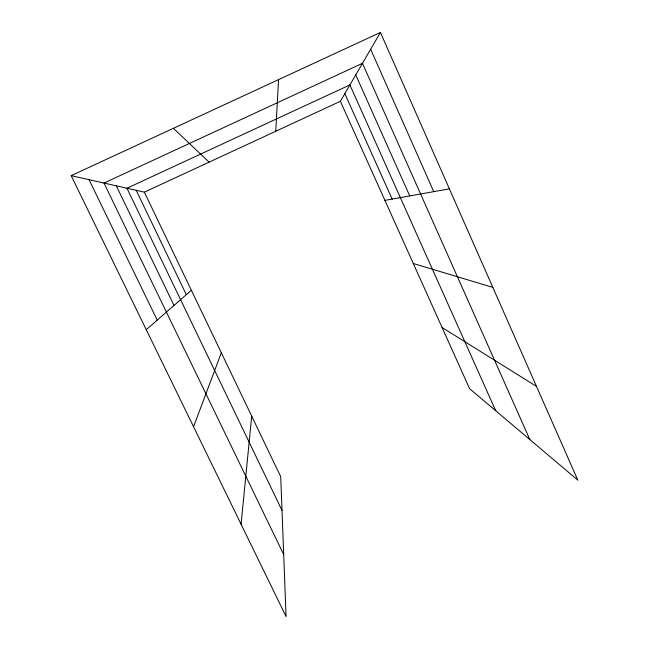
<?xml version="1.0" encoding="UTF-8"?>
<svg xmlns="http://www.w3.org/2000/svg" width="649" height="649" viewBox="0 0 649 649"><rect width="100%" height="100%" fill="white"/><g stroke="black" fill="none" stroke-linecap="round" stroke-linejoin="round"><path stroke-width="0.97" d="M275.76 131.252L278.551 79.624M241.079 524.23L251.707 416.147M193.556 426.726L221.325 352.772M340.376 101.301L380.428 32.45L577.829 480.155L469.568 388.629L340.376 101.301L144.354 192.153L71.171 175.652L286.071 616.55L280.725 476.699L144.354 192.153M146.252 329.692L191.366 290.257M71.171 175.652L380.428 32.45M384.914 200.363L449.392 188.859M413.299 263.486L492.834 287.385M442.074 327.494L536.488 386.398M173.405 128.315L209.108 162.145M89.051 179.684L157.22 320.111M283.702 554.538L103.986 183.05L362.475 63.31L529.852 439.592M116.317 185.833L174.005 305.428M136.209 190.319L186.32 294.67M282.015 510.479L126.944 188.226L349.908 84.914L495.739 410.752M344.838 93.634L392.142 199.073M355.733 74.911L409.738 195.933M370.652 49.259L433.735 191.65"/></g></svg>
